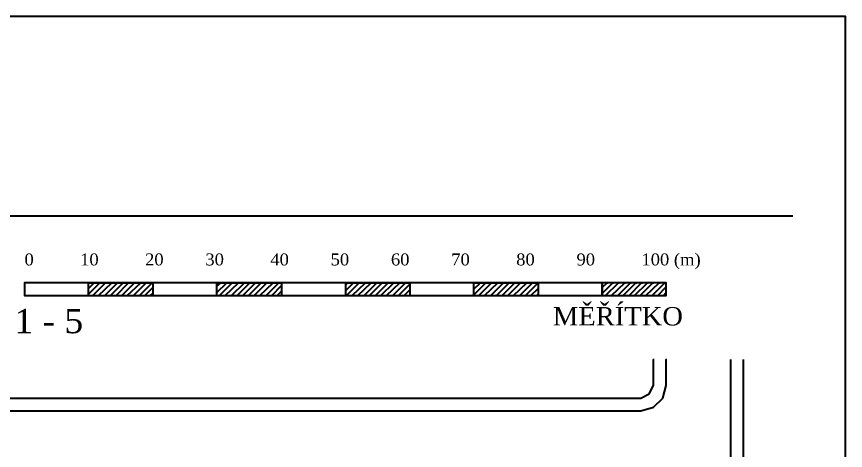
# Model space of a CAD drawing. Header units: millimetres. Extents: x -51 to 2999949, y -1641567 to 415040.
# Drawn here: x 1010620 to 1139949, y -1073515 to -1005855 of the extents above; entities that cross this region are included whole.
import ezdxf

# ---------------------------------------------------------------- set-up
doc = ezdxf.new("R2010")
doc.units = ezdxf.units.MM
doc.header["$LTSCALE"] = 75
doc.header["$MEASUREMENT"] = 0
doc.layers.get('0').update_dxf_attribs({"linetype": 'CONTINUOUS'})
doc.styles.add('TIMESNEWROMAN', font='times.ttf')

msp = doc.modelspace()

# ---------------------------------------------------------------- linework, layer by layer
msp.add_line((938166.6185, -1036935.5443), (1131752.1823, -1036935.5443))
msp.add_lwpolyline([(929948.9938, -1005854.5122), (929948.9938, -1302854.5122), (1139948.9938, -1302854.5122), (1139948.9938, -1005854.5122)], close=True)
for points in [[(1011851.0381, -1049332.0022), (1021855.6645, -1049332.0022), (1021855.6645, -1047377.3728), (1031860.2843, -1047377.3728), (1031860.2843, -1049332.0022), (1041864.9041, -1049332.0022), (1041864.9041, -1047377.3728), (1051972.395, -1047377.3728), (1051972.395, -1049332.0022), (1061977.0279, -1049332.0022), (1061977.0279, -1047377.3728), (1071981.6346, -1047377.3728), (1071981.6346, -1049332.0022), (1081986.2675, -1049332.0022), (1081986.2675, -1047377.3728), (1091990.8873, -1047377.3728), (1091990.8873, -1049332.0022), (1101995.5072, -1049332.0022), (1101995.5072, -1047377.3728), (1011851.0381, -1047377.3728), (1011851.0381, -1049332.0022), (1102098.3783, -1049332.0022)], [(1021855.6645, -1048251.8295), (1022730.1081, -1047377.3728), (1022832.9792, -1047377.3728)], [(1021855.6645, -1049126.26), (1023604.5386, -1047377.3728), (1023707.4097, -1047377.3728)], [(1022498.635, -1049332.0022), (1024478.9821, -1047377.3728), (1024607.5841, -1047377.3728)], [(1023398.7964, -1049332.0022), (1025482.0146, -1047377.3728), (1025584.8857, -1047377.3728)], [(1024376.098, -1049332.0022), (1026356.4582, -1047377.3728), (1026459.3293, -1047377.3728)], [(1025250.5546, -1049332.0022), (1027230.9018, -1047377.3728), (1027359.4906, -1047377.3728)], [(1026150.7029, -1049332.0022), (1028105.3322, -1047377.3728), (1028233.9211, -1047377.3728)], [(1027025.1465, -1049332.0022), (1029005.4936, -1047377.3728), (1029108.3778, -1047377.3728)], [(1027899.5901, -1049332.0022), (1029982.8083, -1047377.3728), (1030085.6794, -1047377.3728)], [(1028876.8916, -1049332.0022), (1030857.2519, -1047377.3728), (1030985.8407, -1047377.3728)], [(1029777.0661, -1049332.0022), (1031757.4132, -1047377.3728), (1031860.2843, -1047377.3728)], [(1041864.9041, -1047917.4722), (1042507.8746, -1047377.3728), (1042636.4766, -1047377.3728)], [(1041864.9041, -1048894.8), (1043408.036, -1047377.3728), (1043510.9071, -1047377.3728)], [(1042302.1194, -1049332.0022), (1044282.4665, -1047377.3728), (1044385.3507, -1047377.3728)], [(1043176.5629, -1049332.0022), (1045259.7942, -1047377.3728), (1045388.3831, -1047377.3728)], [(1044179.5954, -1049332.0022), (1046159.9425, -1047377.3728), (1046262.8136, -1047377.3728)], [(1045054.039, -1049332.0022), (1047034.3861, -1047377.3728), (1047137.2703, -1047377.3728)], [(1045928.4825, -1049332.0022), (1047908.8297, -1047377.3728), (1048011.7008, -1047377.3728)], [(1046802.913, -1049332.0022), (1048783.2602, -1047377.3728), (1048886.1443, -1047377.3728)], [(1047677.3566, -1049332.0022), (1049657.7168, -1047377.3728), (1049786.3057, -1047377.3728)], [(1048577.518, -1049332.0022), (1050660.7362, -1047377.3728), (1050763.6073, -1047377.3728)], [(1049554.8326, -1049332.0022), (1051535.1798, -1047377.3728), (1051638.064, -1047377.3728)], [(1061977.0279, -1047686.0123), (1062311.359, -1047377.3728), (1062414.2432, -1047377.3728)], [(1061977.0279, -1048586.1605), (1063185.8156, -1047377.3728), (1063288.6867, -1047377.3728)], [(1062079.899, -1049332.0022), (1064060.2461, -1047377.3728), (1064188.835, -1047377.3728)], [(1062980.0473, -1049332.0022), (1065063.2786, -1047377.3728), (1065166.1628, -1047377.3728)], [(1063854.5039, -1049332.0022), (1065937.7222, -1047377.3728), (1066040.5933, -1047377.3728)], [(1064831.8055, -1049332.0022), (1066812.1527, -1047377.3728), (1066915.0368, -1047377.3728)], [(1065706.2491, -1049332.0022), (1067686.6093, -1047377.3728), (1067815.1982, -1047377.3728)], [(1066606.4105, -1049332.0022), (1068586.7576, -1047377.3728), (1068689.6287, -1047377.3728)], [(1067480.841, -1049332.0022), (1069461.2012, -1047377.3728), (1069564.0723, -1047377.3728)], [(1068355.2976, -1049332.0022), (1070438.5158, -1047377.3728), (1070567.1047, -1047377.3728)], [(1069332.5992, -1049332.0022), (1071312.9463, -1047377.3728), (1071441.5483, -1047377.3728)], [(1081986.2675, -1047480.2439), (1082089.1386, -1047377.3728), (1082217.7275, -1047377.3728)], [(1081986.2675, -1048354.7006), (1082989.3, -1047377.3728), (1083092.1842, -1047377.3728)], [(1081986.2675, -1049229.1311), (1083863.7436, -1047377.3728), (1083966.6147, -1047377.3728)], [(1082757.8269, -1049332.0022), (1084738.1741, -1047377.3728), (1084841.0452, -1047377.3728)], [(1083632.2705, -1049332.0022), (1085715.5018, -1047377.3728), (1085844.0907, -1047377.3728)], [(1084635.303, -1049332.0022), (1086615.6501, -1047377.3728), (1086718.5212, -1047377.3728)], [(1085509.7465, -1049332.0022), (1087490.0937, -1047377.3728), (1087592.9778, -1047377.3728)], [(1086384.1901, -1049332.0022), (1088364.5372, -1047377.3728), (1088467.4083, -1047377.3728)], [(1087258.6206, -1049332.0022), (1089238.9677, -1047377.3728), (1089341.8388, -1047377.3728)], [(1088133.0642, -1049332.0022), (1090242.0133, -1047377.3728), (1090344.8844, -1047377.3728)], [(1089136.0966, -1049332.0022), (1091116.4438, -1047377.3728), (1091219.3149, -1047377.3728)], [(1090010.5402, -1049332.0022), (1091990.8873, -1047377.3728), (1092093.7715, -1047377.3728)], [(1101995.5072, -1049332.0022), (1112000.127, -1049332.0022), (1112000.127, -1047377.3728), (1101995.5072, -1047377.3728), (1101995.5072, -1049332.0022), (1102098.3783, -1049332.0022)], [(1101995.5072, -1048123.2144), (1102767.0666, -1047377.3728), (1102869.9507, -1047377.3728)], [(1101995.5072, -1049023.3889), (1103641.5101, -1047377.3728), (1103744.3943, -1047377.3728)], [(1102535.6066, -1049332.0022), (1104515.9537, -1047377.3728), (1104644.5426, -1047377.3728)], [(1103435.7549, -1049332.0022), (1105518.9862, -1047377.3728), (1105621.8703, -1047377.3728)], [(1104413.0826, -1049332.0022), (1106393.4297, -1047377.3728), (1106496.3008, -1047377.3728)], [(1105287.5131, -1049332.0022), (1107267.8602, -1047377.3728), (1107396.4622, -1047377.3728)], [(1106187.6745, -1049332.0022), (1108142.3038, -1047377.3728), (1108270.9058, -1047377.3728)], [(1107062.118, -1049332.0022), (1109042.4652, -1047377.3728), (1109145.3363, -1047377.3728)], [(1107936.5485, -1049332.0022), (1109916.8957, -1047377.3728), (1110019.7798, -1047377.3728)], [(1108811.0052, -1049332.0022), (1110894.2234, -1047377.3728), (1111022.8123, -1047377.3728)], [(1109814.0246, -1049332.0022), (1111794.3717, -1047377.3728), (1111897.2559, -1047377.3728)], [(1030651.4966, -1049332.0022), (1031860.2843, -1048123.2144), (1031963.1554, -1048123.2144)], [(1050429.2762, -1049332.0022), (1051972.395, -1047814.6011), (1052075.2792, -1047814.6011)], [(1051303.7067, -1049332.0022), (1051972.395, -1048689.0316), (1052075.2792, -1048689.0316)], [(1070232.7737, -1049332.0022), (1071981.6346, -1047583.115), (1072084.5188, -1047583.115)], [(1071107.2041, -1049332.0022), (1071981.6346, -1048457.5717), (1072084.5188, -1048457.5717)], [(1090884.9838, -1049332.0022), (1091990.8873, -1048251.8295), (1092093.7715, -1048251.8295)], [(1110688.4681, -1049332.0022), (1112000.127, -1048020.3433), (1112103.0111, -1048020.3433)], [(1031525.9402, -1049332.0022), (1031860.2843, -1049023.3889), (1031963.1554, -1049023.3889)], [(1091785.1321, -1049332.0022), (1091990.8873, -1049126.26), (1092093.7715, -1049126.26)], [(1111562.9117, -1049332.0022), (1112000.127, -1048894.8), (1112103.0111, -1048894.8)], [(955784.0135, -1059336.635), (955784.0135, -1063400.2004), (956324.1064, -1065380.5475), (957764.3607, -1066795.0774), (959847.5854, -1067360.8946), (1108039.4327, -1067360.8946), (1110019.7798, -1066795.0774), (1111460.0406, -1065380.5475), (1112000.127, -1063400.2004), (1112000.127, -1059336.635), (1112103.0111, -1059336.635)], [(957764.3607, -1059336.635), (957764.3607, -1063400.2004), (958407.3312, -1064711.8592), (959847.5854, -1065380.5475), (1108039.4327, -1065380.5475), (1109351.0915, -1064711.8592), (1110019.7798, -1063400.2004), (1110019.7798, -1059336.635), (1110122.664, -1059336.635)], [(1122004.7468, -1059336.635), (1122004.7468, -1155396.4211), (1122107.6179, -1155396.4211)], [(1123985.0939, -1059336.635), (1123985.0939, -1155396.4211), (1124087.9781, -1155396.4211)]]:
    msp.add_lwpolyline(points)

# ---------------------------------------------------------------- texts
at = {"attachment_point": 7, "style": 'TIMESNEWROMAN'}
for s, insert, char_height, width in [('\\W1.03;0\\~\\~\\~\\~\\~\\~\\~\\~\\~\\~10\\~\\~\\~\\~\\~\\~\\~\\~\\~\\~20\\~\\~\\~\\~\\~\\~\\~\\~\\~30\\~\\~\\~\\~\\~\\~\\~\\~\\~\\~40\\~\\~\\~\\~\\~\\~\\~\\~\\~50\\~\\~\\~\\~\\~\\~\\~\\~\\~60\\~\\~\\~\\~\\~\\~\\~\\~\\~70\\~\\~\\~\\~\\~\\~\\~\\~\\~\\~80\\~\\~\\~\\~\\~\\~\\~\\~\\~90\\~\\~\\~\\~\\~\\~\\~\\~\\~\\~100\\~(m)', (1011851.0381, -1045268.306), 1861.0337746, 104185.902222), ('\\W1.02;Varianty\\~osazení\\~do\\~terénu\\~\\~1\\~-\\~5', (944570.606, -1056481.7266), 3793.664797, 76615.213946), ('\\W1.03;MĚŘÍTKO', (1094305.5786, -1054064.1512), 2863.160702, 21087.585931)]:
    msp.add_mtext(s, dxfattribs=dict(at, insert=insert, char_height=char_height, width=width))

doc.saveas('drawing.dxf')
